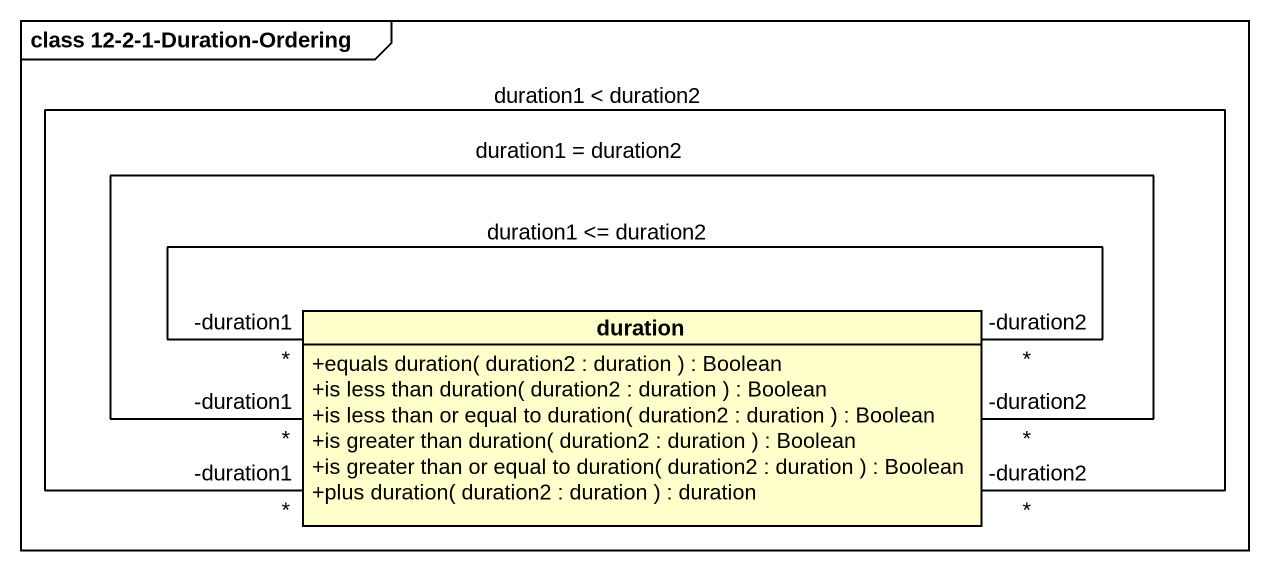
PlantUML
@startuml
mainframe class 12-2-1-Duration-Ordering
hide circle
hide empty members
skinparam classAttributeIconSize 0
class duration {
  +equals duration( duration2 : duration ) : Boolean
  +is less than duration( duration2 : duration ) : Boolean
  +is less than or equal to duration( duration2 : duration ) : Boolean
  +is greater than duration( duration2 : duration ) : Boolean
  +is greater than or equal to duration( duration2 : duration ) : Boolean
  +plus duration( duration2 : duration ) : duration
}
duration "-duration2\n*" -- "-duration1\n*" duration : duration1 <= duration2
duration "-duration2\n*" -- "-duration1\n*" duration : duration1 = duration2
duration "-duration2\n*" -- "*\n-duration1" duration : duration1 < duration2
@enduml
